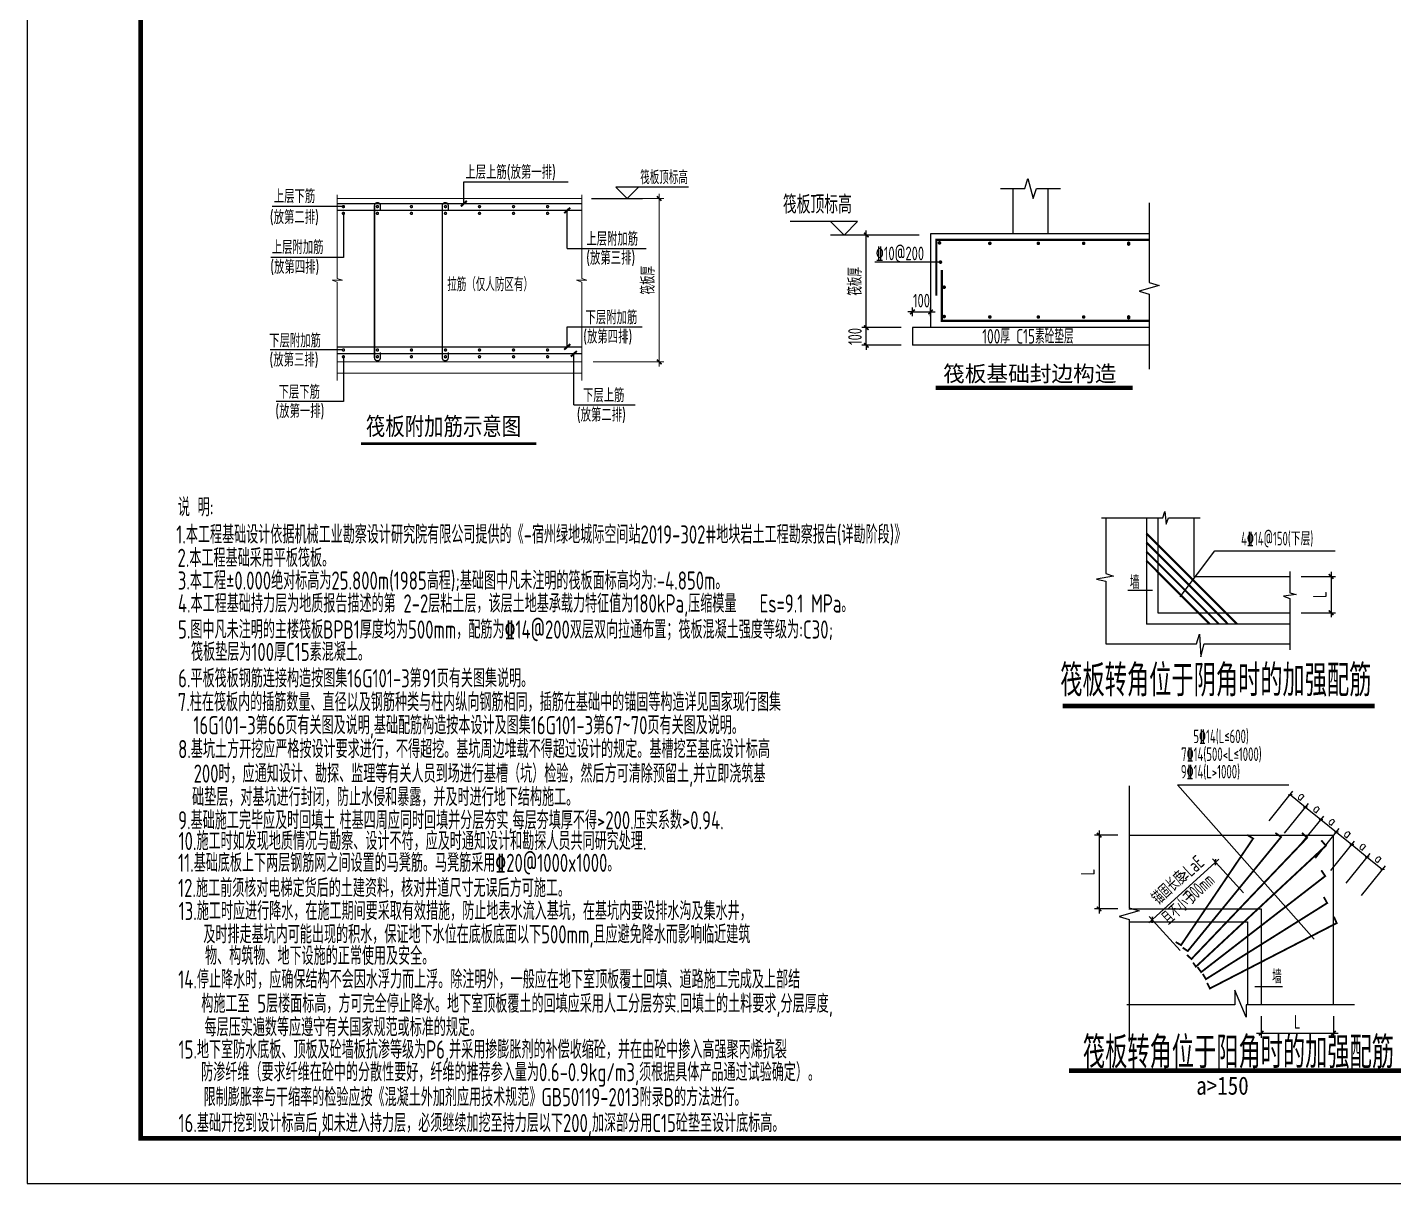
# Model space of a CAD drawing. Extents: x -1712635 to -854203, y -534641 to -21985.
# Drawn here: x -1475553 to -1445428, y -120393 to -94914 of the extents above; entities that cross this region are included whole.
import ezdxf
from ezdxf.enums import TextEntityAlignment as Align

# ---------------------------------------------------------------- set-up
doc = ezdxf.new("R2010")
doc.units = 0
doc.header["$LTSCALE"] = 1000
doc.linetypes.add('DASHED2', pattern=[0.375, 0.25, -0.125])
doc.layers.get('0').update_dxf_attribs({"linetype": 'CONTINUOUS'})
doc.layers.get('Defpoints').update_dxf_attribs({"linetype": 'CONTINUOUS'})
for name, color, linetype in [('-TK', 7, 'CONTINUOUS'), ('DIM', 2, 'CONTINUOUS'), ('DWALL', 255, 'DASHED2'), ('GJS', 1, 'CONTINUOUS'), ('PUB_DIM', 3, 'CONTINUOUS'), ('PUB_TEXT', 2, 'CONTINUOUS'), ('REIN', 6, 'CONTINUOUS'), ('sectmarks', 213, 'CONTINUOUS'), ('TEXT', 2, 'CONTINUOUS'), ('THIN', 7, 'CONTINUOUS'), ('WALL', 2, 'CONTINUOUS'), ('WALL_BR', 52, 'CONTINUOUS'), ('Z-BASE-DIM', 81, 'CONTINUOUS'), ('Z-DETAIL-TOPC', 7, 'CONTINUOUS'), ('详图1', 122, 'CONTINUOUS'), ('钢筋', 6, 'CONTINUOUS')]:
    doc.layers.add(name, color=color, linetype=linetype)
for name, color, linetype, lineweight in [('LVTRY', 1, 'CONTINUOUS', 13), ('图名', 7, 'CONTINUOUS', 25), ('填充', 251, 'CONTINUOUS', 5), ('说明文字', 7, 'CONTINUOUS', 18)]:
    doc.layers.add(name, color=color, linetype=linetype, lineweight=lineweight)
doc.styles.add('-宋体', font='', dxfattribs={"width": 0.7, "height": 300, "bigfont": '宋体.TTF'})
doc.styles.add('_HZTXT', font='txt.shx', dxfattribs={"width": 0.8, "bigfont": 'HZTXT.shx'})
doc.styles.add('HZ-H', font='simhei.ttf', dxfattribs={"width": 0.9})
doc.styles.add('Scadi-HZ', font='tssdeng.shx', dxfattribs={"width": 0.7, "height": 300, "bigfont": 'hztxt.shx'})
doc.styles.add('TSSD_DIMENSION', font='Tssdeng.shx', dxfattribs={"width": 0.7, "bigfont": 'tssdchn.shx'})
doc.styles.add('TSSD_REIN', font='tssdeng.shx', dxfattribs={"width": 0.7, "height": 300, "bigfont": 'tssdchn.shx'})
doc.styles.add('黑体', font='simhei.ttf')
doc.styles.get('-宋体').set_extended_font_data('SimSun')
doc.dimstyles.new('SY1', dxfattribs={"dimtxt": 200, "dimasz": 100, "dimexe": 150, "dimexo": 200, "dimgap": 60, "dimtad": 1, "dimdec": 0, "dimzin": 0, "dimdsep": 46, "dimtxsty": '_HZTXT', "dimcen": 3, "dimclrt": 7, "dimadec": 0, "dimazin": 0, "dimtfac": 1, "dimtdec": 0, "dimtix": 1, "dimtmove": 0, "dimatfit": 3, "dimfxl": 0, "dimtolj": 1, "dimtzin": 0, "dimarcsym": 0})
doc.dimstyles.new('TSSD_100_100', dxfattribs={"dimtxt": 300, "dimasz": 100, "dimexe": 100, "dimexo": 250, "dimgap": 100, "dimtad": 1, "dimdec": 0, "dimzin": 0, "dimdsep": 46, "dimtxsty": 'TSSD_DIMENSION', "dimblk": 'ARCHTICK', "dimcen": 0, "dimdle": 100, "dimclrt": 7, "dimadec": 0, "dimazin": 0, "dimtfac": 1, "dimtdec": 0, "dimtix": 1, "dimtmove": 2, "dimatfit": 3, "dimldrblk": 'ARCHTICK', "dimfxl": 0, "dimtolj": 1, "dimtzin": 0, "dimarcsym": 0})
doc.dimstyles.new('TSSD_100_30', dxfattribs={"dimtxt": 300, "dimasz": 100, "dimexe": 100, "dimexo": 250, "dimgap": 100, "dimtad": 1, "dimdec": 0, "dimlfac": 0.333, "dimzin": 0, "dimdsep": 46, "dimtxsty": 'TSSD_DIMENSION', "dimblk": 'ARCHTICK', "dimcen": 0, "dimdle": 100, "dimclrt": 7, "dimadec": 0, "dimazin": 0, "dimtfac": 1, "dimtdec": 0, "dimtix": 1, "dimtmove": 2, "dimatfit": 3, "dimfxl": 0, "dimtolj": 1, "dimtzin": 0, "dimarcsym": 0})

# ---------------------------------------------------------------- blocks, each defined once
blk = doc.blocks.new('_ArchTick')
at = {"color": 0, "const_width": 0.35}
blk.add_lwpolyline([(-0.5, -0.5), (0.5, 0.5)], dxfattribs=at)
blk = doc.blocks.new('*D17')
at = {"layer": 'Defpoints', "color": 0}
for p in [(114823, -28153), (116531, -28153), (114823, -31753)]:
    blk.add_point(p, dxfattribs=at)
at = {"layer": 'DIM', "color": 0, "lineweight": -2}
for p, q in [((115073, -28153), (116631, -28153)), ((116531, -31853), (116531, -28053)), ((115073, -31753), (116631, -31753))]:
    blk.add_line(p, q, dxfattribs=at)
at = {"layer": 'DIM', "color": 0, "lineweight": -2, "xscale": 100, "yscale": 100, "zscale": 100}
for p, rotation in [((116531, -28153), 90), ((116531, -31753), 270)]:
    blk.add_blockref('_ArchTick', p, dxfattribs=dict(at, rotation=rotation))
at = {"layer": 'DIM', "color": 7, "insert": (116281, -29953), "char_height": 300, "attachment_point": 5, "rotation": 90, "style": 'TSSD_DIMENSION'}
blk.add_mtext('\\A1;筏板厚', dxfattribs=at)
blk = doc.blocks.new('*D300')
at = {"layer": 'Defpoints', "color": 0}
for p in [(-1457055, -99491), (-1455639, -99491), (-1456038, -101531)]:
    blk.add_point(p, dxfattribs=at)
at = {"layer": 'DIM', "color": 0, "lineweight": -2}
for p, q in [((-1457055, -101631), (-1457055, -99391)), ((-1455889, -99491), (-1457155, -99491)), ((-1456288, -101531), (-1457155, -101531))]:
    blk.add_line(p, q, dxfattribs=at)
at = {"layer": 'DIM', "color": 0, "lineweight": -2, "xscale": 100, "yscale": 100, "zscale": 100}
for p, rotation in [((-1457055, -99491), 90), ((-1457055, -101531), 270)]:
    blk.add_blockref('_ArchTick', p, dxfattribs=dict(at, rotation=rotation))
at = {"layer": 'DIM', "color": 7, "insert": (-1457305, -100511), "char_height": 300, "attachment_point": 5, "rotation": 90, "style": 'TSSD_DIMENSION'}
blk.add_mtext('\\A1;筏板厚', dxfattribs=at)
blk = doc.blocks.new('*D301')
at = {"layer": 'Defpoints', "color": 0}
for p in [(-1455639, -101185), (-1456038, -101531), (-1455639, -101531)]:
    blk.add_point(p, dxfattribs=at)
at = {"layer": 'DIM', "color": 0, "lineweight": -2}
for p, q in [((-1456038, -101185), (-1456138, -101185)), ((-1456038, -101281), (-1456038, -101085)), ((-1456038, -101185), (-1455639, -101185)), ((-1455639, -101281), (-1455639, -101085)), ((-1455639, -101185), (-1455539, -101185))]:
    blk.add_line(p, q, dxfattribs=at)
at = {"layer": 'DIM', "color": 0, "lineweight": -2, "xscale": 100, "yscale": 100, "zscale": 100}
blk.add_blockref('_ArchTick', (-1456038, -101185), dxfattribs=at)
at = {"layer": 'DIM', "color": 0, "lineweight": -2, "xscale": 100, "yscale": 100, "zscale": 100, "rotation": 180}
blk.add_blockref('_ArchTick', (-1455639, -101185), dxfattribs=at)
at = {"layer": 'DIM', "color": 7, "insert": (-1455839, -100935), "char_height": 300, "attachment_point": 5, "style": 'TSSD_DIMENSION'}
blk.add_mtext('\\A1;100', dxfattribs=at)
blk = doc.blocks.new('*D302')
at = {"layer": 'Defpoints', "color": 0}
for p in [(-1457055, -101531), (-1456038, -101531), (-1456038, -101919)]:
    blk.add_point(p, dxfattribs=at)
at = {"layer": 'DIM', "color": 0, "lineweight": -2}
for p, q in [((-1457055, -101531), (-1457055, -101431)), ((-1456288, -101531), (-1457155, -101531)), ((-1457055, -101919), (-1457055, -101531)), ((-1456288, -101919), (-1457155, -101919)), ((-1457055, -101919), (-1457055, -102019))]:
    blk.add_line(p, q, dxfattribs=at)
at = {"layer": 'DIM', "color": 0, "lineweight": -2, "xscale": 100, "yscale": 100, "zscale": 100}
for p, rotation in [((-1457055, -101531), 270), ((-1457055, -101919), 90)]:
    blk.add_blockref('_ArchTick', p, dxfattribs=dict(at, rotation=rotation))
at = {"layer": 'DIM', "color": 7, "insert": (-1457305, -101725), "char_height": 300, "attachment_point": 5, "rotation": 90, "style": 'TSSD_DIMENSION'}
blk.add_mtext('\\A1;100', dxfattribs=at)
blk = doc.blocks.new('*D303')
at = {"color": 0, "lineweight": -2}
for p, q in [((-1446474, -113769), (-1445948, -113118)), ((-1446011, -113196), (-1445671, -113471)), ((-1446135, -114044), (-1445608, -113393))]:
    blk.add_line(p, q, dxfattribs=at)
at = {"layer": 'Defpoints', "color": 0}
for p in [(-1445671, -113471), (-1446558, -113873), (-1446218, -114147)]:
    blk.add_point(p, dxfattribs=at)
at = {"color": 0, "lineweight": -2, "xscale": 66.66667000390589, "yscale": 66.66667000390589, "zscale": 66.66667000390589}
for p, rotation in [((-1446011, -113196), 141.0409580458454), ((-1445671, -113471), 321.0409580458455)]:
    blk.add_blockref('_ArchTick', p, dxfattribs=dict(at, rotation=rotation))
at = {"color": 7, "insert": (-1445753, -113224), "char_height": 200, "attachment_point": 5, "rotation": 321.041, "style": '_HZTXT'}
blk.add_mtext('\\A1;a', dxfattribs=at)
blk = doc.blocks.new('ArchTick')
at = {"color": 0, "linetype": 'ByBlock', "lineweight": -2, "const_width": 0.075}
blk.add_lwpolyline([(-0.25, -0.25), (0.25, 0.25)], dxfattribs=at)
blk = doc.blocks.new('*D304')
at = {"color": 0, "lineweight": -2}
for p, q in [((-1448174, -112395), (-1447648, -111744)), ((-1447834, -112670), (-1447308, -112019)), ((-1447711, -111821), (-1447371, -112096))]:
    blk.add_line(p, q, dxfattribs=at)
at = {"layer": 'Defpoints', "color": 0}
for p in [(-1447371, -112096), (-1448258, -112498), (-1447918, -112773)]:
    blk.add_point(p, dxfattribs=at)
at = {"color": 0, "lineweight": -2, "xscale": 66.66667000390589, "yscale": 66.66667000390589, "zscale": 66.66667000390589}
for p, rotation in [((-1447711, -111821), 141.0409580461524), ((-1447371, -112096), 321.0409580461525)]:
    blk.add_blockref('_ArchTick', p, dxfattribs=dict(at, rotation=rotation))
at = {"color": 7, "insert": (-1447453, -111850), "char_height": 200, "attachment_point": 5, "rotation": 321.041, "style": '_HZTXT'}
blk.add_mtext('\\A1;a', dxfattribs=at)
blk = doc.blocks.new('*D305')
at = {"color": 0, "lineweight": -2}
for p, q in [((-1447494, -112944), (-1446968, -112293)), ((-1447154, -113219), (-1446628, -112568)), ((-1447031, -112371), (-1446691, -112646))]:
    blk.add_line(p, q, dxfattribs=at)
at = {"layer": 'Defpoints', "color": 0}
for p in [(-1446691, -112646), (-1447578, -113048), (-1447238, -113323)]:
    blk.add_point(p, dxfattribs=at)
at = {"color": 0, "lineweight": -2, "xscale": 66.66667000390589, "yscale": 66.66667000390589, "zscale": 66.66667000390589}
for p, rotation in [((-1447031, -112371), 141.0409580456808), ((-1446691, -112646), 321.0409580456808)]:
    blk.add_blockref('_ArchTick', p, dxfattribs=dict(at, rotation=rotation))
at = {"color": 7, "insert": (-1446773, -112400), "char_height": 200, "attachment_point": 5, "rotation": 321.041, "style": '_HZTXT'}
blk.add_mtext('\\A1;a', dxfattribs=at)
blk = doc.blocks.new('*D306')
at = {"color": 0, "lineweight": -2}
for p, q in [((-1447834, -112670), (-1447308, -112019)), ((-1447494, -112944), (-1446968, -112293)), ((-1447371, -112096), (-1447031, -112371))]:
    blk.add_line(p, q, dxfattribs=at)
at = {"layer": 'Defpoints', "color": 0}
for p in [(-1447031, -112371), (-1447918, -112773), (-1447578, -113048)]:
    blk.add_point(p, dxfattribs=at)
at = {"color": 0, "lineweight": -2, "xscale": 66.66667000390589, "yscale": 66.66667000390589, "zscale": 66.66667000390589}
for p, rotation in [((-1447371, -112096), 141.0409580454909), ((-1447031, -112371), 321.0409580454909)]:
    blk.add_blockref('_ArchTick', p, dxfattribs=dict(at, rotation=rotation))
at = {"color": 7, "insert": (-1447113, -112125), "char_height": 200, "attachment_point": 5, "rotation": 321.041, "style": '_HZTXT'}
blk.add_mtext('\\A1;a', dxfattribs=at)
blk = doc.blocks.new('*D307')
at = {"color": 0, "lineweight": -2}
for p, q in [((-1446814, -113494), (-1446288, -112843)), ((-1446351, -112921), (-1446011, -113196)), ((-1446474, -113769), (-1445948, -113118))]:
    blk.add_line(p, q, dxfattribs=at)
at = {"layer": 'Defpoints', "color": 0}
for p in [(-1446011, -113196), (-1446898, -113598), (-1446558, -113873)]:
    blk.add_point(p, dxfattribs=at)
at = {"color": 0, "lineweight": -2, "xscale": 66.66667000390589, "yscale": 66.66667000390589, "zscale": 66.66667000390589}
for p, rotation in [((-1446351, -112921), 141.040958045703), ((-1446011, -113196), 321.040958045703)]:
    blk.add_blockref('_ArchTick', p, dxfattribs=dict(at, rotation=rotation))
at = {"color": 7, "insert": (-1446093, -112949), "char_height": 200, "attachment_point": 5, "rotation": 321.041, "style": '_HZTXT'}
blk.add_mtext('\\A1;a', dxfattribs=at)
blk = doc.blocks.new('*D308')
at = {"color": 0, "lineweight": -2}
for p, q in [((-1447154, -113219), (-1446628, -112568)), ((-1446691, -112646), (-1446351, -112921)), ((-1446814, -113494), (-1446288, -112843))]:
    blk.add_line(p, q, dxfattribs=at)
at = {"layer": 'Defpoints', "color": 0}
for p in [(-1446351, -112921), (-1447238, -113323), (-1446898, -113598)]:
    blk.add_point(p, dxfattribs=at)
at = {"color": 0, "lineweight": -2, "xscale": 66.66667000390589, "yscale": 66.66667000390589, "zscale": 66.66667000390589}
for p, rotation in [((-1446691, -112646), 141.0409580460101), ((-1446351, -112921), 321.0409580460101)]:
    blk.add_blockref('_ArchTick', p, dxfattribs=dict(at, rotation=rotation))
at = {"color": 7, "insert": (-1446433, -112675), "char_height": 200, "attachment_point": 5, "rotation": 321.041, "style": '_HZTXT'}
blk.add_mtext('\\A1;a', dxfattribs=at)
blk = doc.blocks.new('*D309')
at = {"layer": 'Defpoints', "color": 0}
for p in [(-1448352, -116449), (-1446755, -116449), (-1446755, -117077)]:
    blk.add_point(p, dxfattribs=at)
at = {"layer": 'DIM', "color": 0, "lineweight": -2}
for p, q in [((-1448352, -116699), (-1448352, -117177)), ((-1446755, -116699), (-1446755, -117177)), ((-1448452, -117077), (-1446655, -117077))]:
    blk.add_line(p, q, dxfattribs=at)
at = {"layer": 'DIM', "color": 0, "lineweight": -2, "xscale": 100, "yscale": 100, "zscale": 100, "rotation": 180}
blk.add_blockref('_ArchTick', (-1448352, -117077), dxfattribs=at)
at = {"layer": 'DIM', "color": 0, "lineweight": -2, "xscale": 100, "yscale": 100, "zscale": 100}
blk.add_blockref('_ArchTick', (-1446755, -117077), dxfattribs=at)
at = {"layer": 'DIM', "color": 7, "lineweight": -2, "insert": (-1447554, -116827), "char_height": 300, "attachment_point": 5, "style": 'TSSD_DIMENSION'}
blk.add_mtext('\\A1;L', dxfattribs=at)
blk = doc.blocks.new('*D310')
at = {"layer": 'Defpoints', "color": 0}
for p in [(-1451258, -112714), (-1451923, -114338), (-1451258, -114338)]:
    blk.add_point(p, dxfattribs=at)
at = {"layer": 'DIM', "color": 0, "lineweight": -2}
for p, q in [((-1451923, -112614), (-1451923, -114438)), ((-1451508, -112714), (-1452023, -112714)), ((-1451508, -114338), (-1452023, -114338))]:
    blk.add_line(p, q, dxfattribs=at)
at = {"layer": 'DIM', "color": 0, "lineweight": -2, "xscale": 100, "yscale": 100, "zscale": 100}
for p, rotation in [((-1451923, -112714), 90), ((-1451923, -114338), 270)]:
    blk.add_blockref('_ArchTick', p, dxfattribs=dict(at, rotation=rotation))
at = {"layer": 'DIM', "color": 7, "lineweight": -2, "insert": (-1452173, -113526), "char_height": 300, "attachment_point": 5, "rotation": 90, "style": 'TSSD_DIMENSION'}
blk.add_mtext('\\A1;L', dxfattribs=at)
blk = doc.blocks.new('*D311')
at = {"layer": 'Defpoints', "color": 0}
for p in [(-1447716, -107013), (-1447716, -107813, -1000), (-1446808, -107813)]:
    blk.add_point(p, dxfattribs=at)
at = {"layer": 'DIM', "color": 0, "lineweight": -2}
for p, q in [((-1446808, -106913), (-1446808, -107913)), ((-1447466, -107013), (-1446708, -107013)), ((-1447466, -107813), (-1446708, -107813))]:
    blk.add_line(p, q, dxfattribs=at)
at = {"layer": 'DIM', "color": 0, "lineweight": -2, "xscale": 100, "yscale": 100, "zscale": 100}
for p, rotation in [((-1446808, -107013), 90), ((-1446808, -107813), 270)]:
    blk.add_blockref('_ArchTick', p, dxfattribs=dict(at, rotation=rotation))
at = {"layer": 'DIM', "color": 7, "lineweight": -2, "insert": (-1447058, -107413), "char_height": 300, "attachment_point": 5, "rotation": 90, "style": 'TSSD_DIMENSION'}
blk.add_mtext('\\A1;L', dxfattribs=at)
blk = doc.blocks.new('*D312')
at = {"layer": 'Defpoints', "color": 0}
for p in [(-1449356, -113310), (-1448573, -114171), (-1449968, -115440)]:
    blk.add_point(p, dxfattribs=at)
at = {"layer": 'DIM', "color": 0, "lineweight": -2}
for p, q in [((-1450825, -114646), (-1449282, -113243)), ((-1448741, -113986), (-1449423, -113236)), ((-1450137, -115255), (-1450818, -114504))]:
    blk.add_line(p, q, dxfattribs=at)
at = {"layer": 'DIM', "color": 0, "lineweight": -2, "xscale": 100, "yscale": 100, "zscale": 100}
for p, rotation in [((-1449356, -113310), 42.26455593727036), ((-1450751, -114578), 222.2645559372704)]:
    blk.add_blockref('_ArchTick', p, dxfattribs=dict(at, rotation=rotation))
at = {"layer": 'DIM', "color": 7, "lineweight": -2, "insert": (-1449890, -113435), "char_height": 300, "attachment_point": 5, "rotation": 42.2646, "style": 'TSSD_DIMENSION'}
blk.add_mtext('\\A1;≥LaE', dxfattribs=at)
blk = doc.blocks.new('A1')
blk.add_lwpolyline([(0, 59400), (0, 0), (84100, 0), (84100, 59400)], close=True)
at = {"const_width": 100}
blk.add_lwpolyline([(2500, 58400), (2500, 1000), (83100, 1000), (83100, 58400)], close=True, dxfattribs=at)
blk = doc.blocks.new('BW-5131013', base_point=(107950.9, -33864.5, 0))
at = {"layer": 'REIN', "const_width": 30}
for points in [[(109433.5, -28265.3), (114822.6, -28265.3)], [(109433.5, -28415.3), (114822.6, -28415.3)], [(109433.5, -31422.9), (114822.6, -31422.9)], [(109433.5, -31572.9), (114822.6, -31572.9)]]:
    blk.add_lwpolyline(points, dxfattribs=at)
for points in [[(109546, -28330.5, 1), (109591, -28330.5, 1)], [(110296, -28330.5, 1), (110341, -28330.5, 1)], [(111046, -28330.5, 1), (111091, -28330.5, 1)], [(111796, -28330.5, 1), (111841, -28330.5, 1)], [(112546, -28330.5, 1), (112591, -28330.5, 1)], [(113296, -28330.5, 1), (113341, -28330.5, 1)], [(114046, -28330.5, 1), (114091, -28330.5, 1)], [(109546, -28480.5, 1), (109591, -28480.5, 1)], [(110296, -28480.5, 1), (110341, -28480.5, 1)], [(111046, -28480.5, 1), (111091, -28480.5, 1)], [(111796, -28480.5, 1), (111841, -28480.5, 1)], [(112546, -28480.5, 1), (112591, -28480.5, 1)], [(113296, -28480.5, 1), (113341, -28480.5, 1)], [(114046, -28480.5, 1), (114091, -28480.5, 1)], [(109546, -31490.4, -1), (109591, -31490.4, -1)], [(109546, -31640.4, -1), (109591, -31640.4, -1)], [(110296, -31490.4, -1), (110341, -31490.4, -1)], [(110296, -31640.4, -1), (110341, -31640.4, -1)], [(111046, -31490.4, -1), (111091, -31490.4, -1)], [(111046, -31640.4, -1), (111091, -31640.4, -1)], [(111796, -31490.4, -1), (111841, -31490.4, -1)], [(111796, -31640.4, -1), (111841, -31640.4, -1)], [(112546, -31490.4, -1), (112591, -31490.4, -1)], [(112546, -31640.4, -1), (112591, -31640.4, -1)], [(113296, -31490.4, -1), (113341, -31490.4, -1)], [(113296, -31640.4, -1), (113341, -31640.4, -1)], [(114046, -31490.4, -1), (114091, -31490.4, -1)], [(114046, -31640.4, -1), (114091, -31640.4, -1)]]:
    blk.add_lwpolyline(points, format="xyb", close=True, dxfattribs=at)
for points in [[(110383.5, -28428), (110383.5, -28308, 1), (110253.5, -28308), (110253.5, -31662.9, 1), (110383.5, -31662.9), (110383.5, -31542.9)], [(111878.2, -28428), (111878.2, -28308, 1), (111748.2, -28308), (111748.2, -31662.9, 1), (111878.2, -31662.9), (111878.2, -31542.9)]]:
    blk.add_lwpolyline(points, format="xyb", dxfattribs=at)
at = {"layer": 'sectmarks'}
for p, q in [((112224.8, -27782.3), (114520.6, -27782.3)), ((112224.8, -28265.3), (112224.8, -27782.3)), ((109568.5, -28330.5), (107996.6, -28330.5)), ((109568.5, -28480.5), (109568.5, -29453.8)), ((114502.5, -29253.6), (114502.5, -28415.3)), ((109568.5, -29453.8), (107966.1, -29453.8)), ((114502.5, -29253.6), (116243, -29253.6)), ((114502.5, -30983.4), (116156.2, -30983.4)), ((114502.5, -31425.1), (114502.5, -30983.4)), ((109546.3, -31486.7), (107950.9, -31486.7)), ((114648.7, -32700.2), (114648.7, -31575.1)), ((109568.5, -31640.4), (109568.5, -32625.6)), ((109568.5, -32625.6), (108081.9, -32625.6)), ((114648.7, -32700.2), (116002, -32700.2))]:
    blk.add_line(p, q, dxfattribs=at)
at = {"layer": 'sectmarks', "const_width": 45}
for points in [[(112290.9, -28204.9), (112158.6, -28325.7)], [(114568.7, -28354.9), (114436.4, -28475.7)], [(114568.7, -31361.2), (114436.4, -31482)], [(114714.9, -31513.4), (114582.6, -31634.3)]]:
    blk.add_lwpolyline(points, dxfattribs=at)
at = {"layer": 'TEXT', "color": 2, "const_width": 0.45}
blk.add_lwpolyline([(110253.5, -30209.4), (113613.7, -30209.4)], dxfattribs=at)
at = {"layer": 'WALL_BR', "color": 0, "lineweight": 5}
for p, q in [((109433.5, -28152.8), (114822.6, -28152.8)), ((109433.5, -31752.8), (114822.6, -31752.8)), ((109433.5, -32002.8), (114822.6, -32002.8))]:
    blk.add_line(p, q, dxfattribs=at)
for points in [[(109433.5, -28068.4), (109433.5, -29913.4), (109546, -29952.8), (109321, -29952.8), (109433.5, -29992.2), (109433.5, -32159)], [(114822.6, -32159), (114822.6, -29992.2), (114710.1, -29952.8), (114935.1, -29952.8), (114822.6, -29913.4), (114822.6, -28068.4)]]:
    blk.add_lwpolyline(points, dxfattribs=at)
at = {"layer": 'Z-BASE-DIM'}
blk.add_line((115035.8, -28152.8), (116165.8, -28152.8), dxfattribs=at)
blk.add_lwpolyline([(117176.2, -27902.8), (115574.3, -27902.8), (115824.3, -28152.8), (116074.3, -27902.8)], dxfattribs=at)
at = {"layer": 'Z-DETAIL-TOPC', "color": 6, "const_width": 60}
blk.add_lwpolyline([(109953.8, -33556.8), (113823.5, -33556.8)], dxfattribs=at)
at = {"layer": 'TEXT', "ltscale": 99, "style": 'TSSD_REIN', "width": 0.8}
for s, p in [('上层上筋(放第一排)', (112257, -27721.8)), ('上层下筋', (108033.5, -28253.6)), ('(放第二排)', (107944.8, -28715.4)), ('上层附加筋', (114924.5, -29193)), ('上层附加筋', (107988.5, -29377.3)), ('(放第四排)', (107954.3, -29811.3)), ('(放第三排)', (114920, -29612.2)), ('下层附加筋', (114907.6, -30922.9)), ('(放第四排)', (114854.5, -31347.4)), ('下层附加筋', (107933, -31434.4)), ('(放第三排)', (107936.6, -31856.7)), ('下层下筋', (108139.5, -32565.1)), ('下层上筋', (114851.1, -32639.7)), ('(放第一排)', (108066.9, -32989.4)), ('(放第二排)', (114713.6, -33068.8))]:
    blk.add_text(s, height=300, dxfattribs=at).set_placement(p)
at = {"layer": 'TEXT', "style": 'TSSD_REIN', "width": 0.7}
blk.add_text('筏板顶标高', height=300, dxfattribs=at).set_placement((116111.7, -27836.6))
blk.add_text('拉筋（仅人防区有）', height=300, dxfattribs=at).set_placement((112802.8, -30029.2), align=Align.MIDDLE)
at = {"layer": '图名', "color": 3, "style": '黑体', "width": 0.8}
blk.add_text('筏板附加筋示意图', height=392.09, dxfattribs=at).set_placement((110063.4, -33367.8))
at = {"layer": 'DIM'}
dim = blk.add_linear_dim(base=(116530.9, -28152.8), p1=(114822.6, -31752.8), p2=(114822.6, -28152.8), angle=90, text='筏板厚', dimstyle='TSSD_100_30', dxfattribs=at)
dim.commit()
dim.dimension.update_dxf_attribs({"geometry": '*D17', "text_midpoint": (116280.9, -29952.8)})

msp = doc.modelspace()

# ---------------------------------------------------------------- linework, layer by layer
at = {"linetype": 'Continuous'}
for p, q in [((-1450880.82, -105720.51), (-1450880.82, -108063.18)), ((-1450630.82, -105720.51), (-1450630.82, -107813.18)), ((-1447715.85, -108063.18, -1000), (-1450880.82, -108063.18, -1000)), ((-1451268.47, -114337.7), (-1448351.89, -114337.7)), ((-1448351.89, -114337.7), (-1448351.89, -116448.82)), ((-1451257.67, -114626.46), (-1448652.56, -114626.46)), ((-1448652.56, -114626.46), (-1448652.47, -116066.27)), ((-1448652.47, -116066.27), (-1448652.54, -116448.82))]:
    msp.add_line(p, q, dxfattribs=at)
for p, q in [((-1449830.82, -105720.51), (-1449830.82, -107013.18)), ((-1450133.58, -107460.06), (-1449368.56, -106450.96)), ((-1449368.56, -106450.96), (-1446715.7, -106450.96)), ((-1449830.82, -107013.18, -1000), (-1447715.85, -107013.18, -1000)), ((-1450745.92, -107320.19), (-1451285.92, -107320.19)), ((-1450630.82, -107813.18, -1000), (-1447715.85, -107813.18, -1000)), ((-1450196.93, -111606.16), (-1447736.18, -111606.16)), ((-1447183.63, -115004.1), (-1450196.93, -111606.16)), ((-1451257.67, -112713.5), (-1446755.4, -112713.5)), ((-1446755.4, -116448.82, -1000), (-1446755.4, -112713.5, -1000)), ((-1448489.93, -116051.03), (-1447878.03, -116051.03))]:
    msp.add_line(p, q)
at = {"layer": 'DIM'}
for p, q in [((-1451873.05, -105720.51), (-1450518.48, -105720.51)), ((-1451777.13, -105720.93), (-1451777.13, -106945.5)), ((-1450518.48, -105720.51), (-1450475.85, -105582.08)), ((-1450475.85, -105582.08), (-1450443.88, -105858.94)), ((-1450443.88, -105858.94), (-1450390.59, -105720.51)), ((-1450390.59, -105720.51), (-1449697.88, -105720.51)), ((-1447715.85, -106902.07), (-1447715.85, -107370.98)), ((-1451606.62, -107009.4), (-1451979.62, -107073.29)), ((-1451979.62, -107073.29), (-1451777.13, -107115.88)), ((-1451777.13, -106945.5), (-1451606.62, -107009.4)), ((-1451777.13, -107115.88), (-1451777.13, -108500.19)), ((-1447577.42, -107413.6), (-1447854.29, -107445.58)), ((-1447854.29, -107445.58), (-1447715.85, -107498.86)), ((-1447715.85, -107370.98), (-1447577.42, -107413.6)), ((-1447715.85, -107498.86), (-1447715.85, -108627.97)), ((-1449773.92, -108500.19), (-1449709.97, -108287.22)), ((-1449709.97, -108287.22), (-1449678, -108787.7)), ((-1451777.13, -108500.19), (-1449773.92, -108500.19)), ((-1449678, -108787.7), (-1449603.4, -108500.19)), ((-1449603.4, -108500.19), (-1447717.1, -108500.19)), ((-1451257.67, -111627.78), (-1451257.67, -114314.59)), ((-1451037.67, -114384.59), (-1451477.67, -114504.59)), ((-1451257.67, -114314.59), (-1451037.67, -114384.59)), ((-1451477.67, -114504.59), (-1451257.67, -114574.59)), ((-1451257.67, -114574.59), (-1451257.67, -117261.41)), ((-1448926.36, -116130.52), (-1448926.36, -116448.82)), ((-1448676.55, -116721.66), (-1448926.36, -116130.52)), ((-1448926.36, -116448.82), (-1451310.95, -116448.82)), ((-1446291.96, -116448.82), (-1448676.55, -116448.82)), ((-1448676.55, -116448.82), (-1448676.55, -116721.66))]:
    msp.add_line(p, q, dxfattribs=at)
at = {"layer": 'DWALL', "color": 2, "linetype": 'Continuous'}
for p, q in [((-1450819.07, -99464.58), (-1455638.95, -99464.58)), ((-1455638.95, -99464.58), (-1455638.95, -101530.94)), ((-1455638.95, -99464.58), (-1455638.95, -101530.94)), ((-1456038.48, -101530.94), (-1456038.48, -101919.49)), ((-1450819.07, -101530.94), (-1456038.48, -101530.94)), ((-1450819.07, -101919.49), (-1456038.48, -101919.49))]:
    msp.add_line(p, q, dxfattribs=at)
at = {"layer": 'GJS', "const_width": 48}
for points in [[(-1450819.07, -99597), (-1455509.57, -99597), (-1455509.57, -100828.04)], [(-1455391.58, -100263.8), (-1455391.58, -101379.88), (-1450819.07, -101379.88)]]:
    msp.add_lwpolyline(points, dxfattribs=at)
at = {"layer": 'LVTRY', "const_width": 100}
for points in [[(-1455522.63, -102858.07), (-1451183.85, -102858.07)], [(-1452723.61, -109866.55), (-1445845.77, -109866.55)], [(-1452584.47, -117903.27), (-1445167.19, -117903.27)]]:
    msp.add_lwpolyline(points, dxfattribs=at)
at = {"layer": 'PUB_DIM'}
for p, q in [((-1453815.42, -99464.58), (-1453815.42, -98466.5)), ((-1453051.3, -98466.5), (-1453051.3, -99464.58))]:
    msp.add_line(p, q, dxfattribs=at)
at = {"layer": 'THIN'}
for p, q in [((-1457846.89, -99190.97), (-1458735.35, -99190.97)), ((-1457546.89, -99490.97), (-1457846.89, -99190.97)), ((-1457246.89, -99190.97), (-1457846.89, -99190.97)), ((-1457546.89, -99490.97), (-1457246.89, -99190.97)), ((-1457155.23, -99490.97), (-1457846.89, -99490.97)), ((-1455420.78, -100086.52), (-1456866.37, -100086.52))]:
    msp.add_line(p, q, dxfattribs=at)
for points in [[(-1454095.42, -98466.5), (-1453563.36, -98466.5), (-1453493.36, -98246.5), (-1453373.36, -98686.5), (-1453303.36, -98466.5), (-1452771.3, -98466.5)], [(-1450819.07, -98777.52), (-1450819.07, -100534.26), (-1450599.07, -100604.26), (-1451039.07, -100724.26), (-1450819.07, -100794.26), (-1450819.07, -102448.19)]]:
    msp.add_lwpolyline(points, dxfattribs=at)
at = {"layer": 'WALL', "const_width": 39.75}
for points in [[(-1455441.59, -99683.58, -1), (-1455441.59, -99643.33, -1)], [(-1454331.29, -99693.52, -1), (-1454331.29, -99653.27, -1)], [(-1453262.87, -99693.52, -1), (-1453262.87, -99653.27, -1)], [(-1452262.87, -99693.52, -1), (-1452262.87, -99653.27, -1)], [(-1451271.09, -99709.64, -1), (-1451271.09, -99669.39, -1)], [(-1451270.26, -99692.11, -1), (-1451270.26, -99651.86, -1)], [(-1455400.65, -100086.52, -1), (-1455440.9, -100086.52, -1)], [(-1455318.12, -100640.88, -1), (-1455358.37, -100640.88, -1)], [(-1455318.12, -101286.61, -1), (-1455358.37, -101286.61, -1)], [(-1454331.29, -101316.26, -1), (-1454331.29, -101276.01, -1)], [(-1453262.87, -101316.26, -1), (-1453262.87, -101276.01, -1)], [(-1452262.87, -101316.26, -1), (-1452262.87, -101276.01, -1)], [(-1451271.09, -101332.38, -1), (-1451271.09, -101292.13, -1)], [(-1451270.26, -101314.85, -1), (-1451270.26, -101274.6, -1)]]:
    msp.add_lwpolyline(points, format="xyb", close=True, dxfattribs=at)
at = {"layer": '钢筋', "const_width": 45}
for points in [[(-1450880.82, -106063.18), (-1448880.82, -108063.18)], [(-1450880.82, -106263.18), (-1449080.82, -108063.18)], [(-1450880.82, -106463.18), (-1449280.82, -108063.18)], [(-1450880.82, -106663.18), (-1449480.82, -108063.18)]]:
    msp.add_lwpolyline(points, dxfattribs=at)
at = {"layer": '钢筋', "linetype": 'ByBlock', "const_width": 40}
for points in [[(-1448035.32, -112664.77), (-1447909.63, -112754.55), (-1449967.1, -115267.29), (-1450080.59, -115192.36)], [(-1447446.95, -112663.59), (-1447336.33, -112771.39), (-1449886.7, -115442.78), (-1449987.52, -115351.51)], [(-1448657.75, -112706.95), (-1448526.63, -112788.6), (-1450116.1, -115136.29), (-1450234.1, -115068.68)], [(-1447023.52, -112828.21), (-1446922.7, -112945.24), (-1449788.34, -115612.8), (-1449849.83, -115522.54)], [(-1447024.06, -113488.09), (-1446937.72, -113616.17), (-1449672.18, -115731.66), (-1449752.28, -115621.76)], [(-1446968.85, -114075.27), (-1446894.76, -114210.81), (-1449567.52, -115887.18), (-1449637.09, -115770.33)], [(-1446746.35, -114509.95), (-1446683.95, -114651.24), (-1449480.55, -116092.43), (-1449540.02, -115970.13)]]:
    msp.add_lwpolyline(points, dxfattribs=at)

# ---------------------------------------------------------------- block references
at = {"layer": '-TK'}
msp.add_blockref('A1', (-1475552.53, -120392.79), dxfattribs=at)
at = {"layer": '填充'}
msp.add_blockref('BW-5131013', (-1470200.83, -104397.37, 0), dxfattribs=at)

# ---------------------------------------------------------------- texts
at = {"layer": 'PUB_TEXT', "style": 'Scadi-HZ', "width": 0.7}
for s, p in [('筏板转角位于阴角时的加强配筋', (-1452778.29, -109655.49)), ('筏板转角位于阳角时的加强配筋', (-1452279.74, -117851.44))]:
    msp.add_text(s, height=700, dxfattribs=at).set_placement(p)
at = {"layer": 'TEXT', "color": 7, "style": 'TSSD_REIN', "width": 0.8}
msp.add_text('筏板顶标高', height=400, dxfattribs=at).set_placement((-1457373.9, -99136.82), align=Align.BOTTOM_RIGHT)
at = {"layer": 'TEXT', "color": 1, "style": 'TSSD_DIMENSION', "width": 0.7}
for s, height, p in [('%%13210@200', 300, (-1456847.83, -100045.71)), ('3.本工程%%P0.000绝对标高为25.800m(1985高程);基础图中凡未注明的筏板面标高均为:-4.850m。', 400, (-1472234.84, -107303.44)), ('16.基础开挖到设计标高后,如未进入持力层，必须继续加挖至持力层以下200,加深部分用C15砼垫至设计底标高。', 400, (-1472219.83, -119257.71))]:
    msp.add_text(s, height=height, dxfattribs=at).set_placement(p)
at = {"layer": 'TEXT', "style": 'TSSD_REIN', "width": 0.7}
msp.add_text('100厚 C15素砼垫层', height=320, dxfattribs=at).set_placement((-1454499.77, -101881.62))
at = {"layer": 'TEXT', "color": 3, "style": 'TSSD_DIMENSION', "width": 0.7}
for s, p in [('说 明:', (-1472233.02, -105688.16)), ('说 明:', (-1472233.02, -105688.16)), ('1.本工程基础设计依据机械工业勘察设计研究院有限公司提供的《-宿州绿地城际空间站2019-302#地块岩土工程勘察报告(详勘阶段)》', (-1472269.38, -106288.4)), ('2.本工程基础采用平板筏板。', (-1472241.06, -106802.92)), ('4.本工程基础持力层为地质报告描述的第 2-2层粘土层，该层土地基承载力特征值为180kPa,压缩模量   Es=9.1 MPa。', (-1472232.09, -107808.74)), ('6.平板筏板钢筋连接构造按图集16G101-3第91页有关图集说明。', (-1472226.99, -109457.61)), ('7.柱在筏板内的插筋数量、直径以及钢筋种类与柱内纵向钢筋相同，插筋在基础中的锚固等构造详见国家现行图集', (-1472235.11, -109981.96)), ('16G101-3第66页有关图及说明,基础配筋构造按本设计及图集16G101-3第67~70页有关图及说明。', (-1471891.58, -110491.48)), ('8.基坑土方开挖应严格按设计要求进行，不得超挖。基坑周边堆载不得超过设计的规定。基槽挖至基底设计标高', (-1472227.24, -111016.8)), ('200时，应通知设计、勘探、监理等有关人员到场进行基槽（坑）检验，然后方可清除预留土,并立即浇筑基', (-1471885.8, -111556.95)), ('础垫层，对基坑进行封闭，防止水侵和暴露，并及时进行地下结构施工。', (-1471919.73, -112073.67)), ('9.基础施工完毕应及时回填土,柱基四周应同时回填并分层夯实,每层夯填厚不得>200.压实系数>0.94.', (-1472227.24, -112585.21)), ('10.施工时如发现地质情况与勘察、设计不符，应及时通知设计和勘探人员共同研究处理.', (-1472218.58, -113043.5)), ('11.基础底板上下两层钢筋网之间设置的马凳筋。马凳筋采用%%13220@1000x1000。', (-1472229.66, -113523.18)), ('12.施工前须核对电梯定货后的土建资料，核对井道尺寸无误后方可施工。', (-1472228.61, -114078.21)), ('13.施工时应进行降水，在施工期间要采取有效措施，防止地表水流入基坑，在基坑内要设排水沟及集水井，', (-1472215.97, -114584.88)), ('及时排走基坑内可能出现的积水，保证地下水位在底板底面以下500mm,且应避免降水而影响临近建筑', (-1471671.62, -115099.5)), ('物、构筑物、地下设施的正常使用及安全。', (-1471633.71, -115573.76)), ('14.停止降水时，应确保结构不会因水浮力而上浮。除注明外，一般应在地下室顶板覆土回填、道路施工完成及上部结', (-1472226.22, -116092.73)), ('构施工至 5层楼面标高，方可完全停止降水。地下室顶板覆土的回填应采用人工分层夯实.回填土的土料要求,分层厚度,', (-1471717.15, -116626.88)), ('每层压实遍数等应遵守有关国家规范或标准的规定。', (-1471645.33, -117145.85)), ('15.地下室防水底板、顶板及砼墙板抗渗等级为P6,并采用掺膨胀剂的补偿收缩砼，并在由砼中掺入高强聚丙烯抗裂', (-1472219.83, -117638.24)), ('防渗纤维（要求纤维在砼中的分散性要好，纤维的推荐参入量为0.6-0.9kg/m3,须根据具体产品通过试验确定）。', (-1471719.88, -118136.65)), ('限制膨胀率与干缩率的检验应按《混凝土外加剂应用技术规范》GB50119-2013附录B的方法进行。', (-1471665.71, -118686.32))]:
    msp.add_text(s, height=400, dxfattribs=at).set_placement(p)
at = {"layer": 'TEXT', "style": 'TSSD_REIN', "width": 0.6}
for s, rotation, p in [('4%%13214@150(下层)', 360, (-1448791.97, -106329.37)), ('墙', 360, (-1451246.85, -107290.91)), ('5%%13214(L≤600)', 360, (-1449844.28, -110686.32)), ('7%%13214(500<L≤1000)', 360, (-1450112.84, -111079.52)), ('9%%13214(L>1000)', 360, (-1450119.74, -111464.47)), ('锚固长度', 42.264556, (-1450602.56, -114272)), ('300mm', 42.264556, (-1449849.95, -114203.72)), ('且不小于', 42.264556, (-1450382.91, -114714.24)), ('墙', 360, (-1448108.86, -115976.75))]:
    msp.add_text(s, height=300, rotation=rotation, dxfattribs=at).set_placement(p)
at = {"layer": 'TEXT', "color": 6, "style": 'TSSD_DIMENSION', "width": 0.7}
for s, p in [('5.图中凡未注明的主楼筏板BPB1厚度均为500mm，配筋为%%13214@200双层双向拉通布置；筏板混凝土强度等级为:C30;', (-1472229.86, -108382.28)), ('筏板垫层为100厚C15素混凝土。', (-1471943.62, -108876.16))]:
    msp.add_text(s, height=400, dxfattribs=at).set_placement(p)
at = {"layer": '详图1', "color": 7, "style": 'HZ-H'}
msp.add_text('筏板基础封边构造', height=350, dxfattribs=at).set_placement((-1455360.75, -102720.26))
at = {"layer": '说明文字', "style": '-宋体', "width": 0.85}
msp.add_text('a>150', height=400, rotation=360, dxfattribs=at).set_placement((-1449780.54, -118433.45))

# ---------------------------------------------------------------- dimensions: what is measured, and where the dimension line sits
for p1, p2, picture, middle in [((-1448257.83, -112498.34), (-1447917.92, -112773.19), '*D304', (-1447452.54, -111850.04)), ((-1447917.92, -112773.19), (-1447578.01, -113048.04), '*D306', (-1447112.63, -112124.89)), ((-1447578.01, -113048.04), (-1447238.1, -113322.9), '*D305', (-1446772.72, -112399.74)), ((-1447238.1, -113322.9), (-1446898.19, -113597.75), '*D308', (-1446432.81, -112674.59)), ((-1446898.19, -113597.75), (-1446558.28, -113872.6), '*D307', (-1446092.9, -112949.44)), ((-1446558.28, -113872.6), (-1446218.37, -114147.45), '*D303', (-1445752.99, -113224.3))]:
    dim = msp.add_aligned_dim(p1=p1, p2=p2, distance=870.46, text='a', dimstyle='SY1', override={"dimscale": 0.666667, "dimtxt": 300, "dimlfac": 1.5, "dimblk1": 'ArchTick', "dimblk2": 'ArchTick', "dimsah": 1})
    dim.commit()
    dim.dimension.update_dxf_attribs({"geometry": picture, "text_midpoint": middle})
at = {"layer": 'DIM'}
for base, p1, p2, text, picture, middle in [((-1457055.23, -99490.97), (-1456038.48, -101530.94), (-1455638.95, -99490.97), '筏板厚', '*D300', (-1457305.23, -100510.95)), ((-1457055.23, -101530.94), (-1456038.48, -101919.49), (-1456038.48, -101530.94), '100', '*D302', (-1457305.23, -101725.21))]:
    dim = msp.add_linear_dim(base=base, p1=p1, p2=p2, angle=90, text=text, dimstyle='TSSD_100_100', dxfattribs=at)
    dim.commit()
    dim.dimension.update_dxf_attribs({"geometry": picture, "text_midpoint": middle})
dim = msp.add_aligned_dim(p1=(-1456038.48, -101530.94), p2=(-1455638.95, -101530.94), distance=345.61, text='100', dimstyle='TSSD_100_100', dxfattribs=at)
dim.commit()
dim.dimension.update_dxf_attribs({"geometry": '*D301', "text_midpoint": (-1455838.71, -100935.33)})
at = {"layer": 'DIM', "lineweight": -2}
for base, p1, p2, picture, middle in [((-1446808.3, -107813.18), (-1447715.85, -107013.18), (-1447715.85, -107813.18, -1000), '*D311', (-1447058.3, -107413.18)), ((-1451922.91, -114337.7), (-1451257.67, -112713.5), (-1451257.67, -114337.7), '*D310', (-1452172.91, -113525.6))]:
    dim = msp.add_linear_dim(base=base, p1=p1, p2=p2, angle=90, text='L', dimstyle='TSSD_100_100', dxfattribs=at)
    dim.commit()
    dim.dimension.update_dxf_attribs({"geometry": picture, "text_midpoint": middle})
dim = msp.add_linear_dim(base=(-1449355.82, -113310.12), p1=(-1449968.44, -115439.61), p2=(-1448573.03, -114171.47), angle=42.264556, text='≥LaE', dimstyle='TSSD_100_100', dxfattribs=at)
dim.commit()
dim.dimension.update_dxf_attribs({"geometry": '*D312', "text_midpoint": (-1449890.16, -113434.79), "dimtype": 161})
dim = msp.add_linear_dim(base=(-1446755.4, -117077.12), p1=(-1448351.89, -116448.82), p2=(-1446755.4, -116448.82), text='L', dimstyle='TSSD_100_100', dxfattribs=at)
dim.commit()
dim.dimension.update_dxf_attribs({"geometry": '*D309', "text_midpoint": (-1447553.65, -116827.12)})

doc.saveas('drawing.dxf')
